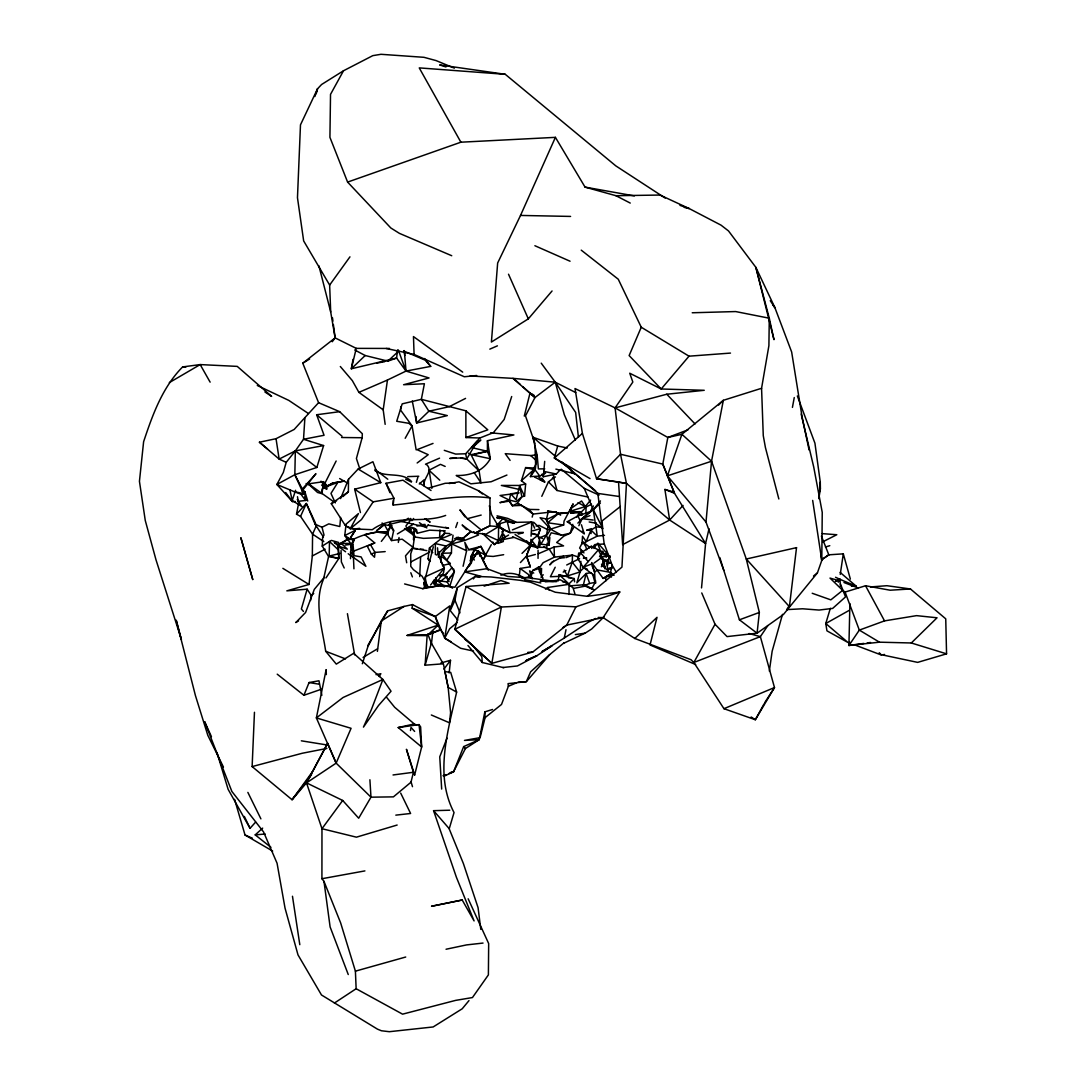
<?xml version="1.0" encoding="UTF-8"?>
<svg xmlns="http://www.w3.org/2000/svg" width="1086" height="1086" viewBox="0 0 1086 1086"><rect width="100%" height="100%" fill="white"/><g stroke="black" fill="none" stroke-linecap="round" stroke-linejoin="round"><path stroke-width="1.5" d="M468.161 898.801L488.673 943.571L488.388 974.902L472.451 997.559L455.618 1000.382L402.567 1014.161L356.14 988.735L355.407 971.155L340.651 922.924L323.981 881.37L321.918 878.723L321.972 828.713L306.51 782.87L327.66 743.286L336.144 763.132L370.978 797.178L393.417 796.866L411.01 782.192L413.413 772.282L406.435 749.286L414.648 774.997L421.653 746.992L420.635 726.901L419.006 724.606L398.223 727.552L421.653 746.992L419.006 724.606M526.534 541.33L537.556 547.968L539.579 546.136L539.593 540.136L537.394 534.326M538.045 558.367L538.072 550.222M569.023 594.476L569.037 584.336L560.335 579.883L545.24 581.716M434.115 579.883L434.101 584.2L433.355 581.051M506.931 475.044L491.116 481.75L470.876 483.827L456.201 475.464C469.953 475.953 483.229 471.338 490.315 458.713L487.41 451.301L487.451 440.699L513.909 434.957L490.546 432.812M489.867 524.497L489.976 497.945L478.261 490.614L459.039 481.858L449.142 483.541M489.338 505.777L491.659 514.873L498.596 526.588L498.379 541.751L494.347 544.588L482.455 533.375M489.976 497.945C457.545 493.696 425.332 502.099 393.159 505.044L393.2 500.497M310.555 600.477L311.22 595.467L307.148 589.182L286.84 590.852L309.008 584.472L312.334 555.937L312.578 534.163L316.393 525.556L315.904 524.09M342.809 496.655L348.375 491.822L348.511 479.279L358.136 469.043L372.919 461.74L380.779 482.659L354.66 489.175L360.43 512.551M338.072 546.679L338.791 558.53L329.207 556.046L329.479 541.493L331.406 540.421L338.71 542.471M295.406 501.528L292.433 501.596L276.862 484.478L294.835 474.718L316.827 467.469L323.614 445.572L295.338 450.88L286.215 462.324L283.324 472.464L276.862 484.478L294.184 491.659L303.347 493.506L294.835 474.718L295.338 450.88L303.523 439.273L304.908 417.621L318.578 402.689L302.777 363.199L335.126 337.895L333.361 324.483M436.151 578.254L436.015 584.01L449.767 586.426L452.536 588.15M870.524 586.929L886.923 585.707L910.475 588.979L945.743 618.83L946.558 653.84L911.317 642.98L879.47 642.179L848.926 645.464L849.904 603.572M436.748 580.562L447.147 581.892L449.767 586.426L454.369 571.616L446.835 560.118L451.437 553.005L451.708 543.91L452.699 541.317M555.204 567.245L550.385 576.761L567.421 575.947L572.254 562.141L572.485 555.082L554.43 557.132L543.136 562.697L538.819 568.697L541.575 568.453L541.357 574.087M350.493 558.679L351.09 544.276L354.253 539.484L346.407 538.235M327.66 743.286L306.51 782.87L292.066 799.744L252.128 766.58L254.463 712.294M585.843 513.746L586.114 507.013L591.544 504.216M413.44 539.769L414.173 528.719M419.725 576.571L420.594 557.077M377.399 651.383L381.281 621.029L404.06 606.436L412.49 604.59L435.282 616.536L444.703 638.161L460.654 648.288L473.523 651.084M369.905 779.762L370.978 797.178L358.679 818.22L342.701 800.463L306.51 782.87L336.144 763.132L316.379 717.914L343.081 697.497L382.896 679.483L371.344 709.66L363.443 727.118L378.512 705.506L391.041 691.239L382.896 679.483L353.629 653.324L336.293 664.116L325.691 651.274C322.203 627.287 313.61 602.689 323.56 579.055L328.583 556.534L322.243 546.109L322.664 537.19L324.022 535.072L322.013 527.253L315.076 524.144L306.333 503.47L296.519 514.194L300.55 516.407L312.578 534.163L323.777 541.575M359.792 468.84L356.412 458.496L362.14 437.739L362.33 433.721L339.674 411.675L318.578 402.689M400.788 406.775L400.625 410.128L412.083 425.875L416.155 449.862M414.295 536.891L423.486 538.357L439.558 537.651L439.979 529.982M530.905 539.348L530.633 544.086L512.524 536.755M531.068 536.199L531.855 521.999L510.257 522.488M322.026 492.094L322.203 488.931L332.642 483.094L343.312 481.193M478.125 553.982L478.329 550.751L488.279 570.191M573.557 527.782L570.272 533.185L561.543 535.181L550.656 529.221L546.312 519.814L548.349 511.37M701.529 587.92L705.588 543.516L669.655 520.045L626.459 483.433L596.567 478.763L582.408 433.409L575.01 388.557L615.083 407.888L666.777 394.232L704.244 390.295L661.211 388.992L629.744 373.231L632.839 382.055L615.083 407.888L620.527 454.26L626.459 483.433L621.952 567.123L587.282 596.309L555.272 592.237L530.43 582.177L519.827 580.277L491.076 576.978L475.274 576.408L457.342 587.607L449.862 610.156L457.844 620.079M518.592 493.071L500.049 495.501L509.198 500.049L512.402 505.777L517.33 503.375L521.565 505.384L512.402 505.777L509.13 501.148L510.705 493.763L519.027 492.813M590.96 572.729L586.128 573.503L576.856 582.829L580.195 571.48L580.847 561.326M582.028 543.977L582.53 536.24L586.196 541.629L597.246 536.131L604.495 535.357M442.409 663.858L425.115 665.202L427.124 635.636L407.06 635.432L438.147 625.142L440.129 629.649L443.441 633.301M607.793 565.087L608.106 560.471L601.59 558.951M560.43 469.6L556.276 474.025L543.38 476.74L544.683 461.36M539.579 546.136L539.891 541.819M591.028 533.62L591.395 528.638L586.861 530.172M519.271 576.055L520.153 568.453L530.307 566.783L526.629 556.819L526.9 553.588M509.13 501.148L499.886 502.655L509.198 500.049L516.135 501.691L521.877 496.736L524.552 496.126L525.638 483.989L521.375 480.731L525.624 467.591L535.466 468.093M340.624 517.425L339.809 526.52L328.786 523.873L322.013 527.253M801.156 414.051L813.726 467.034L822.238 512.348L821.79 560.417L817.405 572.906L783.454 614.472L757.078 633.206L739.417 619.807L723.819 570.408L705.995 522.067L711.547 461.238L723.344 400.313L761.571 388.286L768.902 345.66L769.282 318.212L755.856 267.346L728.502 230.938L721.036 225.155L689.189 208.553L660.003 195.046L615.966 195.711L585.055 187.118L555.408 137.352L460.885 142.198L347.601 182.095L329.927 137.352L330.524 94.36L343.502 70.766L372.797 55.644L380.996 54.3L423.974 57.314L436.043 60.572L454.369 68.147M407.06 635.432L428.128 634.713L438.147 625.142L412.151 608.174L412.49 604.59M547.181 543.163L546.774 547.344L537.136 547.317L530.144 545.959L526.751 542.145L526.954 541.072M503.578 538.466L503.266 541.561L497.972 543.394M547.873 527.212L546.557 534.896L540.896 544.154L549.095 545.199L549.869 537.556M548.159 529.859L563.648 525.027L564.068 521.076L573.123 503.823L570.014 511.289L581.254 512.144L582.463 515.008M404.426 351.837L406.015 371.086L429.051 377.955L403.585 384.729L424.395 383.752L421.354 399.336L428.875 411.214L447.323 415.599L416.63 422.997L412.286 401.019M449.142 672.981L450.514 660.288L440.889 662.989M431.346 714.995L449.455 722.787L450.595 712.688L448.151 687.37L444.948 671.623L450.704 672.397L456.622 692.081C448.002 731.149 434.264 774.902 454.043 812.572L449.237 828.699L433.572 810.672L449.78 810.21M615.083 407.888L667.836 437.468L681.913 434.291L711.547 461.238L746.286 559.019L759.345 612.45L757.078 633.206L727.05 636.6L715.036 624.246L701.76 592.956M346 524.877L344.764 535.52L349.964 542.443M393.159 505.044L393.946 498.243L386.019 483.284L402.947 480.188L431.658 499.764M397.544 350.045L396.607 358.054L406.015 371.086L430.721 366.376L424.545 358.529M429.988 561.462L428.047 558.774L429.309 548.023L440.821 538.941L444.798 533.24L449.862 533.565M381.335 541.385L387.24 533.728L387.661 530.443L391.082 525.814L393.743 530.307L391.503 540.584L402.187 539.199L413.006 547.249L410.725 553.846L410.779 566.39L413.372 569.634L422.115 576.204L427.925 586.535L423.716 583.046L426.296 587.607L439.884 585.625L454.953 587.214L478.329 550.751L486.962 568.697L507.651 576.449L528.475 577.847L556.792 581.634M453.038 535.249L452.102 542.579L446.17 546.027L436.599 555.068M435.133 585.11L435.839 578.214M469.288 566.091L471.595 562.426L470.374 561.014L471.012 556.331L474.433 549.692L480.854 546.367L485.768 555.027L482.89 560.593M545.566 473.143L539.756 476.075L530.416 476.605L535.154 469.899L537.149 455.346L532.914 437.224L557.729 446.034L567.245 447.989M398.345 542.43L399.037 537.516M769.336 671.067L772.146 651.247L782.517 614.309M385.163 424.341L383.195 409.816L387.458 380.032L406.015 371.086L398.29 349.964M840.252 574.413L843.306 553.846L828.808 554.824L821.912 559.575M424.083 583.101L433.341 546.801M435.079 583.874L436.015 577.82M451.192 641.826L444.703 638.161L449.78 605.893L435.282 616.536L412.151 608.174M818.803 498.705L820.392 488.714L820.269 482.075L814.934 443.197L797.341 395.956M431.373 644.392L432.88 631.224M437.522 547.833L438.106 554.498L444.296 568.073L443.495 572.946L437.658 581.105M593.282 574.765L583.196 567.272L577.779 558.611L578.716 553.032L580.752 552.95L591.354 546.258L598.345 549.869L603.762 560.838L604.875 568.806M558.109 581.01L559.195 574.657L574.263 578.58L574.575 581.811M410.481 730.525L411.024 727.43L414.621 731.421M353.031 359.385L351.335 368.778L396.607 358.054L387.878 361.136L365.181 355.516L354.728 349.977M492.528 709.484L484.845 711.859L479.238 739.661L465.405 748.539L453.568 771.766L443.902 776.273M792.427 407.386L794.26 397.544M450.391 610.251L454.966 600.232L457.342 587.607M578.648 515.864L579.245 512.701L581.254 512.144L586.114 507.013M296.519 514.194L298.745 502.56M595.603 525.923L596.241 522.814M525.597 660.79L536.932 655.673L551.96 645.844L542.05 651.573L564.258 638.079L565.996 629.717M501.827 538.71L501.243 541.357L498.583 539.267M463.098 566.268L466.613 550.738L464.794 542.281L468.65 549.679L474.433 549.692L485.768 555.027L482.958 560.308M863.872 643.401L848.926 645.464L849.673 642.26M709.022 528.746L705.588 543.516L674.487 493.261L662.799 464.102L667.836 437.468L687.995 429.839M583.128 586.073L586.128 573.503L589.698 583.453L595.549 582.272M611.486 577.06L610.549 572.322L612.205 565.317L604.115 543.353L597.829 493.411L565.548 465.215M389.44 348.443L356.262 348.375L351.335 368.778L365.181 355.516M524.28 416.074L530.117 392.643M484.845 711.859L485.089 717.629L480.107 737.652L464.482 740.408L479.238 739.661L463.668 746.598L453.568 771.766L449.061 773.463M533.579 545.281L537.556 547.968L539.593 540.136M538.819 568.697L538.805 566.892L539.308 571.263L542.851 578.526L538.805 566.892L532.737 570.435L531.163 576.49L521.972 578.444M819.55 491.944L820.269 482.075M484.112 586.141L500.904 580.576L509.158 583.25L466.084 586.521L454.817 629.256L491.849 663.356L532.71 652.062L566.743 625.102L575.933 606.83L619.78 591.992L603.11 617.622L566.743 625.102L562.575 627.776M316.23 93.654L317.506 88.835L321.578 84.504L343.502 70.766M413.196 535.059L414.037 531.882M532.167 517.112L532.982 514.085L529.167 509.415L517.33 503.375L521.877 496.736L519.461 485.32L525.638 483.989M425.115 665.202L431.346 643.129L427.721 633.844M572.784 524.334L570.272 533.185L563.838 536.117L556.67 542.484L563.58 545.864L554.104 546.991L538.262 553.792M557.729 446.034L554.322 457.966L569.607 468.08M307.148 589.182L301.365 609.002L303.456 611.418M416.372 482.32L418.056 476.618M439.572 458.156L425.522 464.184L427.232 465.093C433.246 472.138 422.454 478.342 424.219 485.944L423.893 479.958L419.291 483.989M830.356 608.296L825.767 623.513L826.948 630.844L847.935 642.464L825.767 623.513L849.347 610.291M362.344 663.736L367.964 646.441L381.281 621.029M297.279 499.397L301.799 506.538L292.229 500.51L295.568 490.288M599.526 556.697L602.513 551.213M571.06 508.139L570.014 511.289L585.286 506.578L590.621 500.103M511.696 396.526L504.148 419.495L493.383 432.662L479.849 437.997L465.894 437.549L465.867 410.82L421.354 399.336L402.187 403.856L396.716 421.273L408.852 423.323L412.083 425.875L405.187 438.282M314.859 96.545L317.506 88.835L300.483 124.836L297.469 197.706L303.659 240.929L329.642 285.061L330.701 311.981L335.126 337.895L332.248 341.737M455.753 527.538L457.505 522.488M705.995 522.067L667.415 475.844L681.913 434.291L723.344 400.313L718.62 405.037M325.976 577.928L338.791 558.53L338.425 544.453L347.52 539.348L354.253 539.484L351.497 547.249L351.09 544.276L345.28 545.077M470.374 561.014L474.433 549.692M819.278 491.809L820.392 488.714M603.965 616.848L591.694 628.984L585.11 633.152L563.145 643.536L549.665 654.654L526.33 681.655L508.058 683.637L508.37 686.284L501.515 704.447L485.089 717.629M446.998 738.141L439.749 756.82L441.676 789.06M520.425 562.548L526.588 555.951L530.484 545.986M601.372 566.797L603.762 560.838M277.215 674.175L303.917 695.271L309.062 682.551L318.972 680.786L321.85 695.312M340.583 498.583L348.511 479.279M530.416 476.605L535.602 464.306L535.018 445.179M581.241 250.147L618.26 279.224L641.256 327.239L629.133 355.57L661.211 388.992L689.013 356.181L730.484 353.086M336.144 763.132L351.077 728.299L316.379 717.914L326.126 669.628L326.329 674.596M606.205 557.132L607.468 554.227M553.426 474.487L553.724 477.84L548.457 481.831L541.792 496.316M300.55 516.407L306.333 503.47L315.225 522.624M552.055 290.98L528.325 318.863L491.415 342.036L497.659 263.002L520.52 215.435L555.408 137.352M527.592 552.082L530.348 546.068M324.266 484.546L336.144 461.007M391.503 540.584L387.24 533.728L391.082 525.814L384.512 524.728L382.068 523.018M532.669 539.878L530.633 544.086L515.063 534.556M548.199 538.86L551.226 532.792L561.543 535.181M578.852 525.678L582.164 518.66L589.929 515.619M589.562 547.168L582.748 541.9L579.625 548.05L583.956 552.91M577.779 558.611L580.752 552.95L588.218 561.584L583.196 567.272L587.512 569.363M264.916 391.978L271.649 396.39L237.237 366.389L200.177 364.584L182.638 366.919C162.398 387.322 152.502 414.988 143.61 441.73L139.442 481.315L145.252 520.425L155.977 559.752L181.416 639.573L176.204 620.133L195.412 695.502L207.806 735.303L223.444 767.069M444.703 638.161L449.699 628.713L457.247 622.441M507.909 521.619L514.33 523.018L502.94 518.551L496.791 517.547L499.506 518.606M607.115 561.503L610.06 555.951L600.925 557.05L607.861 555.163M591.816 588.598L595.128 582.435L594.585 572.01L591.68 562.548L603.137 578.431L611.079 573.625L603.137 578.431M581.431 524.796L584.187 533.715L567.245 521.755L577.847 515.945L580.046 520.343L590.322 511.56L593.377 505.927M491.293 544.697L485.157 555.896L493.207 556.439L503.66 554.688M764.069 703.877L755.34 719.733L723.955 708.696L693.832 662.487L691.008 659.704L634.767 638.473L603.11 617.622L598.128 617.459M576.815 517.058L579.245 512.701L581.024 515.402M715.036 624.246L693.832 662.487L760.376 636.627L767.856 625.59M379.231 676.592L380.847 673.714L376.027 674.65M404.06 606.436L387.648 610.875L367.665 645.803M594.042 548.444L596.431 544.235M390.974 521.484L389.317 524.402L393.566 530.945M352.692 542.131L354.253 539.484M456.283 457.83L449.794 458.455L459.69 457.98L466.749 458.944L477.216 441.215L471.595 447.418M547.507 534.285L550.656 529.221L540.068 517.737L546.367 518.959L547.711 522.787L563.648 525.027M382.082 619.767L387.648 610.875M838.243 582.191L840.021 579.367L856.189 586.182L851.451 586.182M788.463 606.843L786.698 609.613L802.581 608.784L819.061 610.06L832.65 608.418L845.532 596.893L840.428 583.929M450.609 576.476L447.147 581.892L454.369 571.616L453.636 568.983M478.329 550.751L464.632 571.901L481.247 576.394M764.87 702.438L774.481 687.547L760.376 636.627L749.041 633.532M393.946 498.243L373.163 501.854L361.489 519.542L350.249 528.746L345.022 525.04L331.284 503.673L348.375 491.822M350.669 537.203L355.285 530.335L352.678 528.353M848.926 645.464L859.325 630.111L884.533 620.88L916.557 615.64L937.042 617.785L911.317 642.98M329.642 285.061L349.95 256.839M312.252 771.997L292.066 799.744L311.587 774.698M342.701 800.463L321.972 828.713L356.425 837.17L397.15 825.034M443.943 669.125L450.514 660.288M473.374 578.919L475.274 576.408L479.754 577.318M413.644 518.484L411.893 520.656L410.63 518.416M591.653 548.457L594.761 544.588L603.748 544.005M324.456 577.087L314.302 589.372L305.6 612.463L295.799 622.577L298.582 620.853M430.585 584.987L444.296 568.073L440.685 561.082M600.463 500.917L593.282 509.701L580.046 520.343M468.989 1000.6L462.229 1008.772L433.151 1026.962L389.331 1031.7L381.43 1030.763L377.466 1029.148L321.483 994.98L297.998 954.893L285.034 908.127L277.066 863.248L263.545 831.917L231.875 791.45L204.63 721.647L211.458 736.688M588.218 561.584L598.345 549.869M216.956 752.517L228.141 789.373L250.051 828.306L255.604 822.116M444.269 450.337L455.686 454.084L465.65 453.772L479.849 437.997M302.071 490.953L315.931 473.7L302.424 488.944L303.347 493.506M304.908 417.621L294.184 429.445L276.034 438.703L259.418 442.219L279.156 459.093L286.215 462.324M669.655 520.045L664.904 489.447L674.487 493.261L662.799 464.102L620.527 454.26L596.567 478.763L618.531 481.994L622.645 544.643L669.655 520.045L683.053 505.438M498.379 541.751L504.094 529.683L496.411 524.511M439.898 575.96L444.88 575.363L452.265 567.462M540.95 577.223L543.244 574.779M577.874 523.153L582.164 518.66L593.214 520.045M501.827 531.991L504.094 529.683L509.999 532.629L523.371 532.411M580.195 571.48L584.458 567.15M574.263 578.58L568.915 583.956L559.195 574.657M522.013 553.385L531.04 544.561M392.087 525.841L389.317 524.402L401.576 521.47L426.079 527.131L428.373 524.918M440.061 575.186L444.88 575.363L447.256 573.082M634.767 638.473L657.016 617.323L650.025 644.962L695.678 664.564M387.878 361.136L398.005 351.715M471.025 531.312L462.174 538.928L456.921 537.312M600.409 503.049L593.282 509.701L595.277 523.045L602.866 528.828M442.694 552.231L451.708 543.91L463.871 540.665L455.143 538.995M270.916 847.311L255.21 834.876L262.676 828.116M549.665 654.654L530.62 671.827L526.33 681.655L518.09 682.184M472.111 447.894L480.854 440.034L476.7 442.301M553.466 561.204L549.815 564.896L551.783 562.304L563.512 556.168M521.375 480.731L533.905 469.627L525.624 467.591M582.408 433.409L554.322 457.966L590.024 478.6M383.467 524.742L376.503 530.796L384.512 524.728L387.661 530.443L388.272 534.285M547.711 522.787L557.892 513.936L568.63 512.606L559.29 513.054L547.588 510.759M345.022 525.04L358.448 513.583L350.249 528.746L372.281 529.696C393.77 513.787 422.033 524.117 445.667 515.429M531.339 524.199L533.647 522.23L540.38 528.733L538.154 535.14L532.235 539.661M464.618 537.095L470.279 532.316M439.558 537.651L444.798 533.24L443.522 530.552M458.645 537.271L452.102 542.579L440.821 538.941L451.681 534.434M879.47 642.179L859.325 630.111L845.084 592.074L842.682 590.336L830.831 599.866L812.206 593.268M828.808 554.824L821.41 536.117M813.495 576.014L817.405 572.906M311.22 595.467L313.732 593.485M620.391 506.497L601.929 521.049L602.744 528.325L593.282 509.701L584.254 488.374L561.258 469.206M440.577 581.281L446.821 576.422M345.592 551.783L337.814 545.932L341.235 543.353L350.778 543.475M417.16 462.975L428.223 454.695L417.065 449.672L433.029 443.414M397.381 533.932L413.454 524.158M594.137 562.996L601.956 557.376L605.214 567.992M588.802 548.077L591.354 546.258M497.945 526.601L500.347 524.918M571.48 508.112L581.567 500.999L585.286 506.578L578.024 502.628M821.437 559.901L828.985 554.688M545.457 589.087L547.873 587.445L569.037 584.336L573.136 588.083L574.983 594.042M342.823 542.498L347.52 539.348M564.258 638.079L588.218 622.264L595.685 618.477M334.42 1003.043L356.14 988.735M322.243 546.109L329.479 541.493L338.017 549.557M600.721 527.158L595.97 526.941L590.96 530.117L586.671 530.307M302.777 363.199L309.632 359.018M501.746 539.185L508.615 535.018M499.886 527.945L504.162 529.778L498.596 526.588L485.741 534.353L471.84 532.276L462.147 524.972L466.532 529.52M363.091 657.451L377.507 648.79M169.335 382.611L200.177 364.584L210.127 382.15M583.413 543.19L586.196 541.629L590.96 530.117L597.246 536.131L595.97 526.941M331.284 503.673L336.606 500.768M489.691 525.909L475.139 533.117L489.691 525.909L498.596 526.588M563.2 572.078L565.915 570.598M312.334 555.937L325.094 549.204M410.603 562.073L429.852 551.932M556.208 512.293L557.892 513.936L546.312 519.814M429.282 470.102L440.482 464.346L445.179 466.437M566.716 564.978L579.598 558.638M465.568 398.399L449.21 406.693L428.875 411.214L416.63 422.997L416.033 416.549M822.713 541.833L836.804 534.733L822.197 533.62M352.285 539.851C362.765 534.57 374.426 531.258 386.236 531.909L376.611 532.14L364.733 534.638L374.738 542.919L354.145 550.928M407.589 529.466L411.988 527.307M374.738 542.919L367.272 546.149L371.344 554.145L374.996 552.421L385.191 551.607M607.155 570.177L612.368 567.72M444.296 568.073L425.047 576.883L426.526 584.39M526.832 660.071L536.932 655.673L517.398 665.962L502.804 667.523M489.827 349.135L497.402 345.85M340.325 366.511L352.339 380.629L358.896 392.358L387.458 380.032M408.567 518.47L401.576 521.47L404.766 521.022M440.129 629.649L428.128 634.713L440.74 629.921M539.199 537.991L546.557 534.896L549.095 545.199M508.37 686.284L516.692 682.768M723.955 708.696L774.481 687.547L755.34 719.733L751.145 716.991M512.402 529.887L531.855 521.999L534.624 528.163M584.444 585.544L589.698 583.453M552.367 478.193L555.462 476.971M566.01 557.647L572.485 555.082L578.2 556.982M583.196 567.272L592.562 563.607M443.034 775.73L446.047 774.603M739.417 619.807L759.345 612.45M465.894 437.549L487.831 429.839L465.867 410.82M577.847 515.945L590.322 511.56M303.917 695.271L321.184 689.311M667.415 475.844L711.547 461.238M500.931 575.2C508.492 571.725 517.913 573.408 524.511 578.322M845.084 592.074L865.542 585.761L890.153 590.214L910.475 588.979M605.065 561.394L608.106 560.471L609.613 563.349M825.455 546.991L829.785 545.688M946.558 653.84L917.656 662.379L883.461 655.143M404.603 583.942L422.685 588.666L426.296 587.607M526.629 556.819L535.357 554.498M532.737 570.435L537.298 569.132M355.407 971.155L405.716 957.024M532.697 530.823L540.38 528.733L537.814 536.511L542.538 538.493M468.65 549.679L480.854 546.367L484.546 554.539M252.128 766.58L302.275 753.25L326.872 748.444M465.025 516.882L459.907 509.863L467.442 518.66L481.179 515.076M412.639 527.701L417.377 533.24L429.662 530.172L445.328 530.932M611.404 575.607L605.73 577.033L605.961 580.766M416.956 526.086L423.608 524.429M329.207 556.046L340.122 553.385M442.45 565.494L450.391 563.566M462.202 900.009L431.59 906.253L462.202 900.009L474.08 920.914L456.391 877.216L433.572 810.672M474.351 454.423L487.41 451.301L473.143 447.934M455.183 538.357L458.17 537.651L463.532 538.534L465.079 540.312L478.546 534.991L473.374 531.624M450.5 772.485L453.568 771.766M609.192 568.127L612.178 567.449M398.223 727.552L414.268 723.941L416.807 725.136M879.226 652.727L881.547 655.089L884.52 654.451M427.884 488.293L445.192 483.284L455.319 482.931M446.047 949.245L466.532 944.915L483.039 943.069M536.104 526.004L539.09 525.38L546.638 529.113M487.41 451.301L471.08 454.654L468.433 453.147M344.438 481.098L332.642 483.094L326.071 486.759L337.827 482.415L330.972 493.411L335.303 502.886M573.652 588.381L585.218 586.128L594.178 589.997M503.985 539.348L513.529 537.516M321.918 878.723L364.91 870.904M376.761 363.104L384.702 361.692M422.685 588.666L439.884 585.625L444.554 586.874M603.409 561.258L608.106 560.471M553.738 511.737L532.982 514.085L520.683 504.651M523.072 532.887L518.049 533.701L521.144 533.389M579.49 511.628L570.517 513.054L579.245 512.701M294.184 491.659L300.931 494.184L304.881 493.926L305.533 500.47L298.338 501.311M575.349 634.591L585.11 633.152M466.233 571.684L486.962 568.697M476.673 375.512L464.319 376.761L414.092 354.443L386.263 348.497M510.094 460.396L505.261 453.676L530.715 455.577L535.507 454.898M354.81 529.004L359.642 528.339M867.198 642.939L870.51 642.478M323.614 445.572L303.523 439.273L324.062 435.282L316.637 414.757L339.674 411.675M587.282 596.309L619.78 591.992M393.037 774.97L413.413 772.282L414.648 774.997M586.006 557.837L583.399 558.177L586.793 558.095M395.82 815.138L410.603 813.482L400.693 793.106M255.21 834.876L265.188 834.007M341.52 544.208L338.425 544.453L341.235 543.353L347.316 549.109L337.814 545.932M527.782 652.374L532.71 652.062M559.914 558.014L564.489 557.742M569.621 585.883L584.648 584.716L594.3 589.902M692.23 312.768L735.656 311.56L769.282 318.212L773.979 339.66L755.856 267.346L774.915 307.705L791.653 352L802.133 417.228L809.084 449.998M443.21 553.222L451.437 553.005M611.255 562.752L606.382 562.887L608.296 570.666M455.333 538.683L463.532 538.534M601.563 554.118L606.056 554.036M544.738 468.84L538.398 468.921L537.149 455.346M362.14 437.739L341.588 437.509M518.592 485.456L501.338 485.442L520.031 489.582M182.638 366.919L185.91 366.973M520.52 215.435L570.584 216.426M529.167 509.415L538.914 509.605M562.589 581.784L565.48 581.852L567.381 584.295M555.326 581.567L540.081 581.146L553.453 581.539M575.933 606.83L541.452 605.092L501.379 607.02L454.817 629.256L491.849 663.356L501.379 607.02L466.084 586.521M470.089 375.946L512.986 378.362L555.258 382.191L575.77 392.589M568.453 577.847L571.29 578.037M665.175 198.059L615.789 165.859L505.261 74.31L419.237 67.889L460.885 142.198M427.965 525.217L448.599 528.217L445.355 527.28M496.791 517.547L502.954 518.131M417.16 548.702L412.449 548.213L426.839 550.629M420.282 549.041L423.418 549.367M441.568 574.901L444.88 575.363L447.364 577.399M505.261 74.31L439.667 64.916L445.966 66.952M597.829 493.411L619.346 496.506M301.338 740.815L327.062 744.969M309.062 682.551L318.999 684.166M376.896 532.031L387.24 533.728M589.182 521.972L595.277 523.045M585.055 187.118L634.4 195.914M618.531 481.994L626.459 483.433M548.457 481.831L556.982 490.478L587.838 496.994M610.766 572.458L597.544 569.974L594.585 572.01L592.06 565.738M328.583 556.534L338.791 558.53M460.966 457.79L466.749 458.944L479.089 470.89L480.962 482.849L474.392 472.885M524.307 579.557L540.828 582.91M543.774 471.365L556.276 474.025M514.33 523.018L507.189 521.443L502.94 518.551L497.795 524.307L507.189 521.443L509.999 532.629L501.352 528.719M531.977 533.783L538.154 535.14L532.411 533.389M531.176 576.802L528.515 576.204L531.733 577.928M684.275 207.372L689.189 208.553L679.945 205.349M467.971 645.505L482.252 662.501L503.823 667.727M497.076 515.823L507.732 518.416L515.823 521.972M555.883 469.125L575.254 473.903L595.644 490.872M438.187 556.914L440.984 557.634L440.997 562.195M567.245 521.755L570.15 522.515M839.315 580.738L830.003 578.091L842.682 590.336M664.904 489.447L673.021 491.782M347.072 526.764L350.167 527.66M483.555 533.701L498.542 540.638L494.347 544.588L492.854 542.009M597.816 543.896L600.504 551.118L603.327 551.973M407.739 476.618L418.789 476.252M374.846 470.482C386.317 478.369 401.793 471.175 411.662 481.627M854.22 644.731L881.547 655.089M412.884 528.407L416.481 529.737L417.377 533.24M843.971 582.517L857.954 587.865M325.691 651.274L345.484 658.89M429.622 548.145L432.785 552.693M570.734 472.043L575.254 473.903L561.951 462.079M403.87 351.063L425.318 360.226L430.721 366.376M451.735 255.726L399.404 233.354L390.824 227.979L347.601 182.095M234.576 799.337L245.029 835.012L252.441 838.216M543.76 546.923L549.38 549.394L554.43 557.132L554.104 546.991M534.882 245.721L570.055 261.224M306.143 483.541L310.582 485.523M584.254 488.374L599.092 495.121M451.708 543.91L466.613 550.738M835.555 577.263L840.021 579.367L840.401 586.196M540.217 479.849L544.738 481.98L541.833 478.084M339.592 545.036L334.23 542.484L337.909 545.566M335.126 337.895L356.262 348.375M526.751 542.145L537.136 547.317M405.607 479.17L411.241 481.98M257.287 385.462L288.795 400.395L308.356 413.481M615.966 195.711L630.247 203.068M534.679 477.121L544.738 481.98L538.615 476.93M533.742 573.069L529.588 570.883L532.14 578.879M456.622 692.081L448.151 687.37L443.441 664.089L431.346 643.129M339.646 478.546L348.402 483.623M245.029 835.012L272.681 851.085M358.136 469.043L380.779 482.659M641.256 327.239L689.013 356.181M282.876 568.345L309.008 584.472M419.63 483.161L431.033 490.505M424.843 518.755L430.137 522.176L425.929 519.094M600.504 551.118L609.83 557.254M555.258 511.628L560.62 515.158M419.386 522.651L426.812 527.959M531.502 393.594L534.285 395.494M354.66 489.175L373.163 501.854M333.972 501.963L308.492 483.854L323.642 481.655L321.931 493.668L317.574 492.487L308.655 484.247M411.268 529.208L409.028 527.647L414.662 535.955L413.006 547.249L405.499 555.842L406.693 562.752M358.896 392.358L383.195 409.816M481.655 530.294L467.442 518.66M462.704 372.145L413.467 336.579L414.092 354.443M408.092 518.348L410.576 520.14L405.879 525.977M520.153 568.453L529.941 575.594M404.521 528.543L414.662 535.955L406.205 527.049M414.187 528.027L416.481 529.737M348.185 553.738L365.887 566.295L361.122 556.928L353.995 555.625L353.059 544.683M375.05 469.437L387.783 479.225M316.827 467.469L295.338 450.88L279.156 459.093L276.034 438.703M442.518 557.199L450.011 563.091M302.519 490.057L304.976 491.999L307.732 501.013L304.664 497.293M478.261 490.614L482.428 493.94M465.052 639.328L473.143 645.885L481.845 656.704L482.252 662.501M436.151 579.544L442.708 584.933M532.914 437.224L555.856 456.69M259.418 442.219L267.509 448.966M316.637 414.757L342.022 436.192M414.268 723.941L394.666 707.271L386.548 697.253M555.503 511.9L557.892 513.936M840.13 572.403L856.189 586.182M610.549 572.322L614.065 575.363M512.986 378.362L534.95 397.557L525.488 415.857L534.977 443.59M321.578 485.021L326.492 489.365M514.058 378.919L520.194 384.403M522.665 386.602L534.95 397.557L555.258 382.191L541.235 363.172M530.715 455.577L535.574 459.907M439.776 480.175L429.187 470.401L431.875 488.374M371.344 554.145L374.521 557.227L374.996 552.421L370.475 544.656M323.289 481.817L328.094 486.555M323.085 485.578L325.447 487.926M350.33 552.109L353.344 555.109L353.941 568.806M518.66 574.928L520.805 577.114M428.047 558.774L430.314 561.136M666.777 394.232L695.04 423.934M322.868 481.994L327.429 486.813M315.076 524.144L323.397 536.986M474.392 560.023L471.012 556.331L479.645 552.896L479.74 556.208M463.668 746.598L465.405 748.539M510.705 493.763L516.081 499.777L519.61 485.931L524.552 496.126M597.87 543.109L610.047 556.874M582.123 531.298L584.187 533.715M603.463 565.779L606.382 569.227M320.994 481.179L327.117 488.809M601.535 564.245L603.599 566.878M572.254 562.141L579.978 571.969L567.421 575.947L564.177 570.055M531.76 540.543L537.556 547.968M499.234 538.778L501.243 541.357L503.402 534.013L505.248 536.728M446.835 560.118L441.568 553.263L440.984 557.634L446.17 546.027L435.323 543.597L435.391 554.62M535.154 469.899L539.756 476.075M285.659 492.528L292.433 501.596M300.931 494.184L305.533 500.47M772.933 304.962L774.915 307.705L770.259 300.646M444.88 575.363L449.129 581.526M582.748 541.9L585.856 546.638L586.644 549.747M612.205 565.317L616.4 572.458M547.873 587.445L549.475 590.363M865.542 585.761L884.533 620.88M294.835 474.718L304.881 493.926M479.089 470.89L471.08 454.654L490.315 458.713L487.451 440.699M247.866 792.4L260.911 818.871M244.336 816.441L250.051 828.306M344.194 567.992L341.371 561.924L341.058 550.548M542.158 474.039L543.38 476.74M508.519 274.215L528.325 318.863M424.83 524.266L426.079 527.131M575.376 440.129L564.326 414.743L555.258 382.191L575.648 412.422L578.431 437.305M386.019 483.284L389.942 492.677M448.912 828.116L463.369 863.492L478.071 907.679L480.799 929.385M454.966 600.232L459.989 612.83M564.001 642.668L564.286 643.387M410.807 572.743L412.395 576.897M348.253 974.536L330.117 926.942L323.981 881.37M526.588 555.951L530.307 566.783M435.282 616.536L438.147 625.142M719.814 557.566L723.819 570.408M411.051 781.839L412.49 786.671M592.617 574.195L595.209 583.277M843.306 553.846L850.365 579.11M778.838 498.963L765.426 447.554L763.268 435.649L761.571 388.286M298.731 504.298L297.483 496.723M553.724 477.84L556.982 490.478M318.917 265.839L330.701 311.981M351.43 546.38L353.344 555.109M289.84 489.664L292.229 500.51M465.65 453.772L466.749 458.944M424.015 584.662L424.64 587.879M354.633 654.817L347.425 613.685M404.046 350.588L404.82 355.448M812.667 500.415L821.79 560.417L820.989 555.204M292.473 896.262L299.804 944.684M332.479 317.777L332.927 321.13M595.535 580.535L595.603 583.372M439.151 551.688L439.192 554.987M581.417 550.398L581.227 553.521L581.363 550.412M796.527 547.643L789.413 606.667L746.286 559.019L796.527 547.643M355.285 530.335L349.991 538.941L344.764 535.52L355.285 530.335M840.021 579.367L835.541 581.417L840.021 579.367M304.976 491.999L302.152 490.465L304.976 491.999M252.739 579.53L240.916 537.95L252.739 579.53"/></g></svg>
